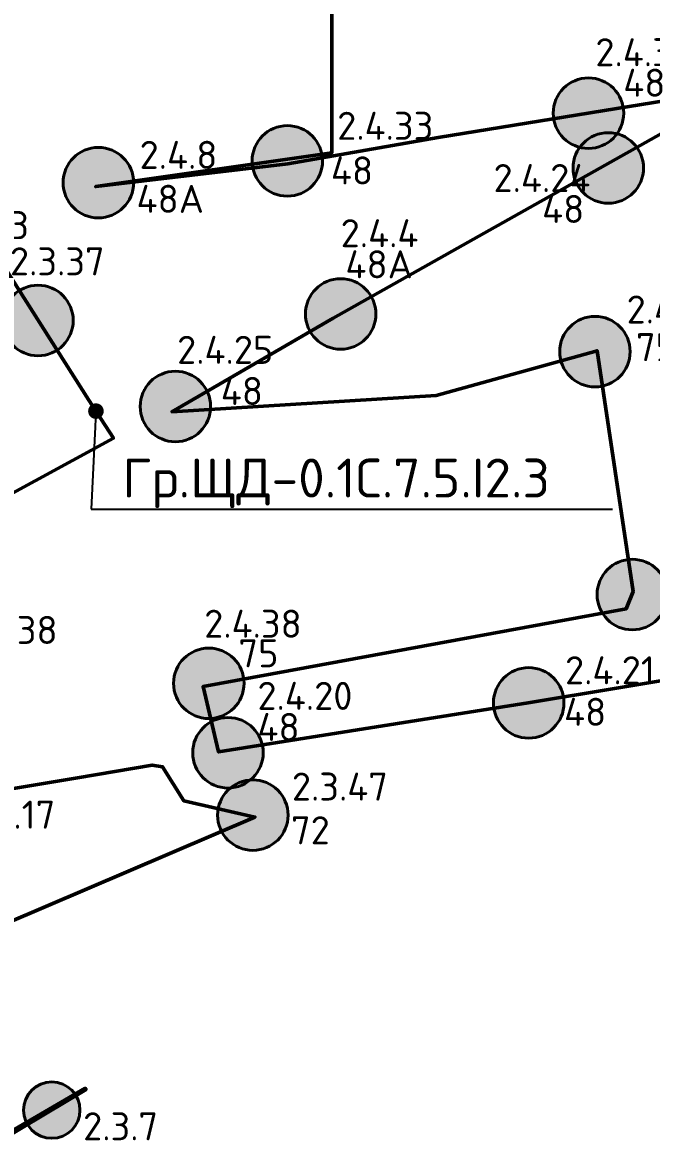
# Model space of a CAD drawing. Header units: millimetres. Extents: x -813692 to 807431, y 0 to 1813163.
# Drawn here: x 23610 to 27650, y 814452 to 821671 of the extents above; entities that cross this region are included whole.
import ezdxf
from ezdxf import colors
from ezdxf.entities.mleader import LeaderData, LeaderLine
from ezdxf.math import Vec2, Vec3

# ---------------------------------------------------------------- set-up
doc = ezdxf.new("R2010")
doc.units = ezdxf.units.MM
for name, color, linetype, lineweight in [('_Гр.ЩД-0.1С.7.5.I2.3', 6, 'Continuous', 50), ('_Гр.ЩД-0.1С.7.5.I2.4', 6, 'Continuous', 50), ('_освещение_dali', 3, 'Continuous', 50), ('A-ANNO-DIMS', 7, 'Continuous', 9), ('АР_лифты_Р', 252, 'Continuous', 35), ('АР_монолит', 252, 'Continuous', 50), ('ПК', 252, 'Continuous', 30)]:
    doc.layers.add(name, color=color, linetype=linetype, lineweight=lineweight)
for name, color, linetype, lineweight, true_color in [('DLX_LUM 14', 7, 'Continuous', 40, 0x130bf4), ('DLX_LUM 17', 7, 'Continuous', 40, 0x130bf4), ('DLX_LUM 18', 7, 'Continuous', 40, 0x130bf4), ('DLX_LUM 2', 7, 'Continuous', 40, 0x1b0ff0), ('DLX_LUM 3', 7, 'Continuous', 40, 0x130bf4), ('DLX_LUM 5', 7, 'Continuous', 40, 0xfb3904)]:
    doc.layers.add(name, color=color, linetype=linetype, lineweight=lineweight, true_color=true_color)
doc.layers.add('Вставка', color=252, linetype='Continuous')
doc.styles.add('GOST 2.304', font='GOST Common.ttf')
doc.styles.add('ISOCPEUR', font='isocpeur.ttf')
doc.styles.add('TableTextStyle', font='isocpeur.ttf')
doc.linetypes.add('Truba', pattern='A,3e-05,[4,MSH_7,S=1,R=0,X=0,Y=0],-3.022072', length=3.022102)
doc.dimstyles.new('М-200', dxfattribs={"dimtxt": 400, "dimasz": 160, "dimexe": 200, "dimexo": 400, "dimgap": 50, "dimtad": 1, "dimdec": 0, "dimzin": 0, "dimdsep": 46, "dimtxsty": 'GOST 2.304', "dimblk": 'ARCHTICK', "dimcen": 180, "dimdle": 200, "dimadec": 0, "dimazin": 0, "dimtfac": 1, "dimtdec": 0, "dimtmove": 1, "dimatfit": 0, "dimfxl": 1, "dimtolj": 1, "dimtzin": 0, "dimarcsym": 0})

# ---------------------------------------------------------------- blocks, each defined once
blk = doc.blocks.new('_ArchTick')
at = {"color": 0, "linetype": 'ByBlock', "const_width": 0.15}
blk.add_lwpolyline([(-0.5, -0.5), (0.5, 0.5)], dxfattribs=at)
blk = doc.blocks.new('*D38')
at = {"layer": 'A-ANNO-DIMS', "color": 0, "lineweight": -2, "transparency": 16777216}
blk.add_arc((-165703.8, -113309.3), 107894.2, 269.999998, 325.999999, dxfattribs=at)
at = {"layer": 'Defpoints', "color": 0, "lineweight": 30, "transparency": 16777216}
for p in [(-165703.8, -113309.3), (-165703.8, -113309.3), (-75741.3, -173989.8), (-131171, -215527.9), (-165703.8, -221903.3)]:
    blk.add_point(p, dxfattribs=at)
at = {"layer": 'A-ANNO-DIMS', "color": 0, "lineweight": -2, "transparency": 16777216, "xscale": 160, "yscale": 160, "zscale": 160}
for p, rotation in [((-76255.4, -173643), 55.99999895826774), ((-165703.8, -221203.5), 179.9999981265246)]:
    blk.add_blockref('_ArchTick', p, dxfattribs=dict(at, rotation=rotation))
at = {"layer": 'A-ANNO-DIMS', "color": 0, "transparency": 16777216, "insert": (-114299.5, -207822), "char_height": 400, "attachment_point": 5, "rotation": 28.54122, "style": 'GOST 2.304'}
blk.add_mtext('\\A1;56,0%%D', dxfattribs=at)
blk = doc.blocks.new('DIC7')
at = {"lineweight": 0, "ltscale": 100, "style": 'TableTextStyle'}
for tag, p, height in [('72', (-3441.5, 6318.3, -497), 180), ('75', (-6396.2, 5349.1, -497), 180), ('48', (-4786, 5062.7, -497), 180), ('73', (-4584.1, 4464.6, -497), 180), ('48А', (-6638.2, 4353.4, -497), 180), ('73', (-1551, 3817.3, -497), 180), ('74', (-3100.8, 2954.7, -497), 180), ('74', (-5668, 2846.2, -497), 180), ('S', (-4333.4, 2077.8), 250), ('48', (-2915.7, 2137, -497), 180), ('73', (-1862.8, 1449.9, -497), 180), ('75', (-5831.5, 932.5, -497), 180), ('48А', (-4354.4, 914.7, -497), 180), ('74', (-3280.7, 962.2, -497), 180), ('72', (259.8, 444, -497), 180), ('48', (-4219.8, 360.9, -497), 180), ('46', (-6422.4, 267.5, -497), 180), ('48А', (-1831.2, 263.8), 180), ('47', (-5467, -79.4, -497), 180), ('73', (-3441.8, -294.6, -497), 180), ('72', (-2200.2, -348.4, -497), 180), ('48А', (-3128, -826.2, -497), 180), ('74', (-4955.3, -843.3, -497), 180), ('72', (-2490.2, -1368.6, -497), 180), ('47', (-4468.8, -1415.5, -497), 180), ('45', (-1081, -1737.8, -497), 180), ('74', (-3817, -2031.3, -497), 180), ('45', (-1520.1, -2001.2, -497), 180), ('45', (-1959.1, -2264.6, -497), 180), ('45', (-2398.2, -2528, -497), 180), ('45', (-2837.2, -2791.4, -497), 180), ('45', (-3276.3, -3054.8, -497), 180), ('45', (-3715.3, -3318.2, -497), 180), ('75', (-1825.3, -3480, -497), 180), ('45', (-4154.4, -3581.6, -497), 180), ('75', (-2876.2, -3847.8, -497), 180), ('74', (138.9, -3809.5, -497), 180), ('S', (2703.3, -4113.4), 250), ('46', (-5429.5, -4202.3, -497), 180), ('48', (533, -4726.1, -497), 180), ('74', (-4451.4, -4841.8, -497), 180), ('48', (954.2, -5353.9, -497), 180), ('74', (1872.8, -5858.5, -497), 180), ('46', (5052.1, -8079, -497), 180), ('74', (3331.4, -8568.7, -497), 180)]:
    blk.add_attdef(tag, p, '', height=height, dxfattribs=at)
for p in [(-2646.7, 3851.3, -497), (-3152.4, 3771.2, -497), (-3658.1, 3691.1, -497), (-4163.8, 3611, -497), (-4669.5, 3530.9, -497), (-5175.2, 3450.8, -497), (-5680.9, 3370.7, -497), (-6186.6, 3290.6, -497), (-6692.3, 3210.5, -497)]:
    blk.add_attdef('45', p, '', height=180, rotation=345, dxfattribs=at)
at = {"layer": '_освещение_dali', "color": 18, "true_color": 0x000000, "style": 'TableTextStyle'}
for s, p in [('73', (-1681.4, 4049.3, -497)), ('72', (254.5, 163.3, -497))]:
    blk.add_text(s, height=180, dxfattribs=at).set_placement(p)
blk = doc.blocks.new('DIC8')
at = {"lineweight": 0, "ltscale": 100, "style": 'TableTextStyle'}
for tag, p, height in [('48', (1388.2, 3041.3, -497), 180), ('75', (2094.7, 2299.4, -497), 180), ('48А', (-339.8, 1849.9, -497), 180), ('73', (-1248.3, 1427.6, -497), 180), ('72', (-155.7, 438.2, -497), 180), ('74', (1591.5, 457.1, -497), 180), ('48А', (2583.2, 467.1, -497), 180), ('74', (-2872.7, 109, -497), 180), ('48', (-1211.5, 102.1, -497), 180), ('74', (3039.8, -18.4, -497), 180), ('48', (-7545.7, -361.7, -497), 180), ('72', (-920.6, -410, -497), 180), ('46', (-6675.5, -608.4, -497), 180), ('48', (3416.3, -721.7, -497), 180), ('48', (1101.4, -758.8, -497), 180), ('75', (-1621.5, -860.3, -497), 180), ('48', (-2715.9, -1191.2, -497), 180), ('73', (-7640.2, -1334.1, -497), 180), ('S', (-82.2, -1399.7), 250), ('46', (-5577.1, -1446.6, -497), 180), ('48А', (-9207.1, -1496, -497), 180), ('76', (-4579.6, -1501.9, -497), 180), ('76', (3805, -1723.6, -497), 180), ('76', (28.6, -1769.2, -497), 180), ('48', (-1112.3, -1880.7, -497), 180), ('45', (-3612.7, -2073.1, -497), 180), ('48А', (1925.1, -2064.7, -497), 180), ('47', (-4718.1, -2326.7, -497), 180), ('48А', (-2516.1, -2294.2, -497), 180), ('75', (-7313.5, -2443.6, -497), 180), ('46', (-5971.8, -2466.7, -497), 180), ('47', (-4234.9, -2671, -497), 180), ('48', (-11533.3, -2881.2, -497), 180), ('75', (-10485.9, -3059.2), 180), ('48', (-5930.8, -3039.7, -497), 180), ('48', (484.4, -3279.6, -497), 180), ('74', (-2631.8, -3296.1, -497), 180), ('S', (-4534.8, -3429.7), 250), ('72', (-1202.1, -3466, -497), 180), ('48', (-7589.2, -3512.2, -497), 180), ('46', (-5526, -3639.7, -497), 180), ('71', (1635.4, -3634.3, -497), 180), ('48А', (-8858.3, -3698.9, -497), 180), ('72', (-2190.6, -3721.9, -497), 180), ('48', (-6585.2, -3847.7, -497), 180), ('48А', (-7566.8, -4202, -497), 180), ('46', (-4266.7, -4174.7, -497), 180), ('76', (-335.3, -4484.4, -497), 180), ('75', (-5730.2, -4691.9, -497), 180), ('48', (-8617.4, -4951, -497), 180), ('46', (-3892.7, -5116.4, -497), 180), ('48А', (-1324.9, -5104.3, -497), 180), ('48', (-2408.3, -5841, -497), 180), ('46', (-3579.1, -5990.4, -497), 180), ('73', (-5496.3, -6255.5, -497), 180), ('75', (-8443.5, -6710, -497), 180), ('48А', (-4190.4, -6966, -497), 180), ('48', (-6125.9, -7009.1, -497), 180), ('48', (-8101.4, -7173.3, -497), 180)]:
    blk.add_attdef(tag, p, '', height=height, dxfattribs=at)
at = {"layer": '_освещение_dali', "color": 18, "true_color": 0x000000, "style": 'TableTextStyle'}
for s, p in [('48', (-5751.9, -3235.5, -497)), ('48', (-7629.5, -3798.9, -497)), ('48А', (-8877.9, -3981.2, -497)), ('48', (-6273.1, -4046.2, -497)), ('48А', (-7536.1, -4401.7, -497)), ('75', (-5669.7, -4933.8, -497)), ('48', (-8336.8, -5215.4, -497)), ('75', (-8223, -6899.9, -497)), ('48', (-6132.1, -7275.8, -497)), ('48', (-8101.4, -7373.1, -497))]:
    blk.add_text(s, height=180, dxfattribs=at).set_placement(p)
blk = doc.blocks.new('_Dot')
at = {"color": 0, "linetype": 'ByBlock', "lineweight": -2}
blk.add_line((-0.5, 0), (-1, 0), dxfattribs=at)
at = {"color": 0, "linetype": 'ByBlock', "const_width": 0.5}
blk.add_lwpolyline([(-0.25, 0, 1), (0.25, 0, 1)], format="xyb", close=True, dxfattribs=at)
blk = doc.blocks.new('A$Cab2378fa')
at = {"lineweight": 25, "true_color": 0xfff5f5}
h = blk.add_hatch(color=7, dxfattribs=at)
h.dxf.hatch_style = 1
h.paths.add_polyline_path([(0, 0), (-141.6, -170.3, 0.174923), (3, -222.4, 0.197808), (162.3, -156.8)])
h.paths.add_polyline_path([(-163.2, 157.6), (0, 0), (147.8, 177.8, 0.175398), (3, 230.2, 0.209014)])
at = {"lineweight": 25}
h = blk.add_hatch(color=256, dxfattribs=at)
h.paths.add_polyline_path([(162.3, -156.8, 0.442338), (147.8, 177.8), (0, 0)])
h.paths.add_polyline_path([(-141.6, -170.3), (0, 0), (-163.2, 157.6, 0.430096)])
blk.add_circle((3, 3.9), 226.3)
blk = doc.blocks.new('Оси200')
at = {"layer": 'A-ANNO-DIMS'}
dim = blk.add_angular_dim_2l(base=(-131171, -215527.9), line1=((-165703.8, -113309.3), (-75741.3, -173989.8)), line2=((-165703.8, -113309.3), (-165703.8, -221903.3)), text='56,0%%D', dimstyle='М-200', override={"dimadec": 2, "dimtmove": 2}, dxfattribs=at)
dim.commit()
dim.dimension.update_dxf_attribs({"geometry": '*D38', "text_midpoint": (-114299.5, -207822), "dimtype": 130})
blk = doc.blocks.new('A$C6724712c')
at = {"layer": 'A-ANNO-DIMS', "color": 18, "lineweight": 0, "true_color": 0x000000}
blk.add_blockref('Оси200', (433047.4, 279674.7), dxfattribs=at)

msp = doc.modelspace()

# ---------------------------------------------------------------- block references
at = {"layer": 'Вставка', "linetype": 'Truba', "lineweight": 30, "ltscale": 100}
msp.add_blockref('A$C6724712c', (-266052.4, 717506.5), dxfattribs=at)

# ---------------------------------------------------------------- next in the draw order: linework, layer by layer
at = {"layer": '_Гр.ЩД-0.1С.7.5.I2.3', "ltscale": 100}
for points in [[(22157.2, 817892), (24193.3, 819001.7), (24036.2, 819246), (23384.1, 820270.1)], [(22946.7, 815646.9), (25102.6, 816568), (24646.5, 816671.8), (24509.7, 816891.7), (24443.1, 816901.7), (23963.7, 816820.7), (22997.9, 816660.7)], [(22258.8, 813770.6), (24017.8, 814819), (24013.1, 814826.9), (22696.2, 814060.6)]]:
    msp.add_lwpolyline(points, dxfattribs=at)
at = {"layer": '_Гр.ЩД-0.1С.7.5.I2.4', "ltscale": 100}
msp.add_lwpolyline([(25595.8, 821899), (25595.8, 820833.3), (24080.4, 820617.2), (25313.2, 820762.6), (26278.8, 820932.4), (28232.1, 821250.2), (26506.9, 820278.8), (25606.1, 819771.5), (24569.2, 819171.3), (26266.6, 819275.9), (27300.5, 819563), (27531.6, 818016), (27486, 817905.3), (24769.7, 817406.8), (24869.2, 816986.4), (26858.2, 817302.3), (29758.2, 817783.6), (27019.3, 824091.7)], dxfattribs=at)

# ---------------------------------------------------------------- next in the draw order: block references
at = {"layer": '_Гр.ЩД-0.1С.7.5.I2.3', "lineweight": 0}
ref = msp.add_blockref('DIC7', (25080, 816230), dxfattribs=at)
ref.add_attrib('45', '2.3.7', (23999, 814492.2, -497), dxfattribs={"layer": '0', "lineweight": 0, "ltscale": 100, "height": 180, "style": 'TableTextStyle'})
ref.add_attrib('48А', '2.3.17', (23248.8, 816493.8), dxfattribs={"layer": '0', "lineweight": 0, "ltscale": 100, "height": 180, "style": 'TableTextStyle'})
ref.add_attrib('72', '2.3.47', (25339.8, 816674, -497), dxfattribs={"layer": '0', "lineweight": 0, "ltscale": 100, "height": 180, "style": 'TableTextStyle'})
ref.add_attrib('73', '2.3.37', (23529, 820047.3, -497), dxfattribs={"layer": '0', "lineweight": 0, "ltscale": 100, "height": 180, "style": 'TableTextStyle'})
ref.add_attrib('73', '2.3.38', (23217.2, 817679.9, -497), dxfattribs={"layer": '0', "lineweight": 0, "ltscale": 100, "height": 180, "style": 'TableTextStyle'})
at = {"layer": '_Гр.ЩД-0.1С.7.5.I2.4', "color": 3, "lineweight": 0}
ref = msp.add_blockref('DIC8', (33220, 824430), dxfattribs=at)
ref.add_attrib('48', '2.4.20', (25118.6, 817256.7, -497), dxfattribs={"layer": '0', "lineweight": 0, "ltscale": 100, "height": 180, "style": 'TableTextStyle'})
ref.add_attrib('48', '2.4.21', (27094.1, 817420.9, -497), dxfattribs={"layer": '0', "lineweight": 0, "ltscale": 100, "height": 180, "style": 'TableTextStyle'})
ref.add_attrib('48', '2.4.24', (26634.8, 820582.3, -497), dxfattribs={"layer": '0', "lineweight": 0, "ltscale": 100, "height": 180, "style": 'TableTextStyle'})
ref.add_attrib('48', '2.4.25', (24602.6, 819479, -497), dxfattribs={"layer": '0', "lineweight": 0, "ltscale": 100, "height": 180, "style": 'TableTextStyle'})
ref.add_attrib('48', '2.4.32', (27289.2, 821390.3, -497), dxfattribs={"layer": '0', "lineweight": 0, "ltscale": 100, "height": 180, "style": 'TableTextStyle'})
ref.add_attrib('48', '2.4.33', (25630.8, 820917.8, -497), dxfattribs={"layer": '0', "lineweight": 0, "ltscale": 100, "height": 180, "style": 'TableTextStyle'})
ref.add_attrib('48А', '2.4.4', (25653.2, 820228, -497), dxfattribs={"layer": '0', "lineweight": 0, "ltscale": 100, "height": 180, "style": 'TableTextStyle'})
ref.add_attrib('48А', '2.4.8', (24361.7, 820731.1, -497), dxfattribs={"layer": '0', "lineweight": 0, "ltscale": 100, "height": 180, "style": 'TableTextStyle'})
ref.add_attrib('75', '2.4.38', (24776.5, 817720, -497), dxfattribs={"layer": '0', "lineweight": 0, "ltscale": 100, "height": 180, "style": 'TableTextStyle'})
ref.add_attrib('75', '2.4.39', (27489.8, 819738.1, -497), dxfattribs={"layer": '0', "lineweight": 0, "ltscale": 100, "height": 180, "style": 'TableTextStyle'})
at = {"layer": 'DLX_LUM 14', "ltscale": 100}
msp.add_blockref('A$Cab2378fa', (25086.2, 816577), dxfattribs=at)
at = {"layer": 'DLX_LUM 17', "ltscale": 100}
for p in [(23706.4, 819753.6), (27523.7, 817993.5)]:
    msp.add_blockref('A$Cab2378fa', p, dxfattribs=at)
at = {"layer": 'DLX_LUM 18', "ltscale": 100}
for p in [(27283.5, 819553.7), (24803.5, 817423.3)]:
    msp.add_blockref('A$Cab2378fa', p, dxfattribs=at)
at = {"layer": 'DLX_LUM 2', "ltscale": 100}
for p in [(27241.8, 821085), (25307.9, 820778.7), (27369.2, 820733.1), (24588.9, 819201.1), (26858.1, 817297.8), (24926.5, 816977.3)]:
    msp.add_blockref('A$Cab2378fa', p, dxfattribs=at)
at = {"layer": 'DLX_LUM 3', "ltscale": 100, "xscale": 0.8, "yscale": 0.8, "zscale": 0.8}
msp.add_blockref('A$Cab2378fa', (23795.3, 814683.4), dxfattribs=at)
at = {"layer": 'DLX_LUM 5', "ltscale": 100}
for p in [(24094.1, 820638.8), (25650.3, 819795.4)]:
    msp.add_blockref('A$Cab2378fa', p, dxfattribs=at)

# ---------------------------------------------------------------- next in the draw order: leaders
at = {"layer": '_Гр.ЩД-0.1С.7.5.I2.3'}
ml = msp.add_multileader_mtext('Standard', dxfattribs=at)
ml.set_content('Гр.ЩД-0.1С.7.5.I2.3', color=256, style='ISOCPEUR')
ml.set_leader_properties()
ml.set_arrow_properties(name='DOT')
ml.build(insert=Vec2(0, 0))
ml.multileader.update_dxf_attribs({"has_dogleg": 0, "text_left_attachment_type": 6, "text_right_attachment_type": 6, "arrow_head_size": 100})
ctx = ml.context
ctx.base_point, ctx.char_height, ctx.arrow_head_size, ctx.landing_gap_size, ctx.plane_origin = Vec3(24051.2, 818545.7), 250, 100, 200, Vec3(108494.5, 946316.2)
ctx.left_attachment, ctx.right_attachment = 6, 6
notes = []
notes.append((ctx, [(0, (1, 1, 0), (24043.2, 818545.7), (1, 0), 8, [(1, [(24081.5, 819175.4)], 0, [])])]))
ctx.mtext.insert, ctx.mtext.flow_direction = Vec3(24251.2, 818870.7), 5
for ctx, leaders in notes:
    for number, flags, end, landing, length, lines in leaders:
        leader = LeaderData()
        leader.index, (leader.has_last_leader_line, leader.has_dogleg_vector, leader.attachment_direction) = number, flags
        leader.last_leader_point, leader.dogleg_vector, leader.dogleg_length = Vec3(end), Vec3(landing), length
        for number, points, colour, breaks in lines:
            line = LeaderLine()
            line.index, line.vertices, line.color, line.breaks = number, Vec3.list(points), colors.encode_raw_color(colour), breaks
            leader.lines.append(line)
        ctx.leaders.append(leader)

doc.saveas('drawing.dxf')
